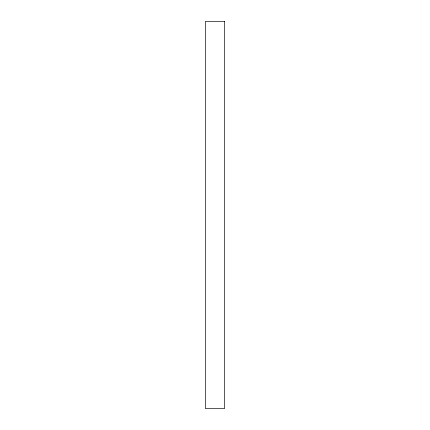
<?xml version="1.0" encoding="UTF-8"?>
<svg xmlns="http://www.w3.org/2000/svg" width="430" height="430" viewBox="0 0 430 430"><rect width="100%" height="100%" fill="white"/><g stroke="black" fill="none" stroke-linecap="round" stroke-linejoin="round"><path stroke-width="0.64" d="M224.675 21.5L205.325 21.5L205.325 408.5L224.675 408.5L224.675 21.5"/></g></svg>
